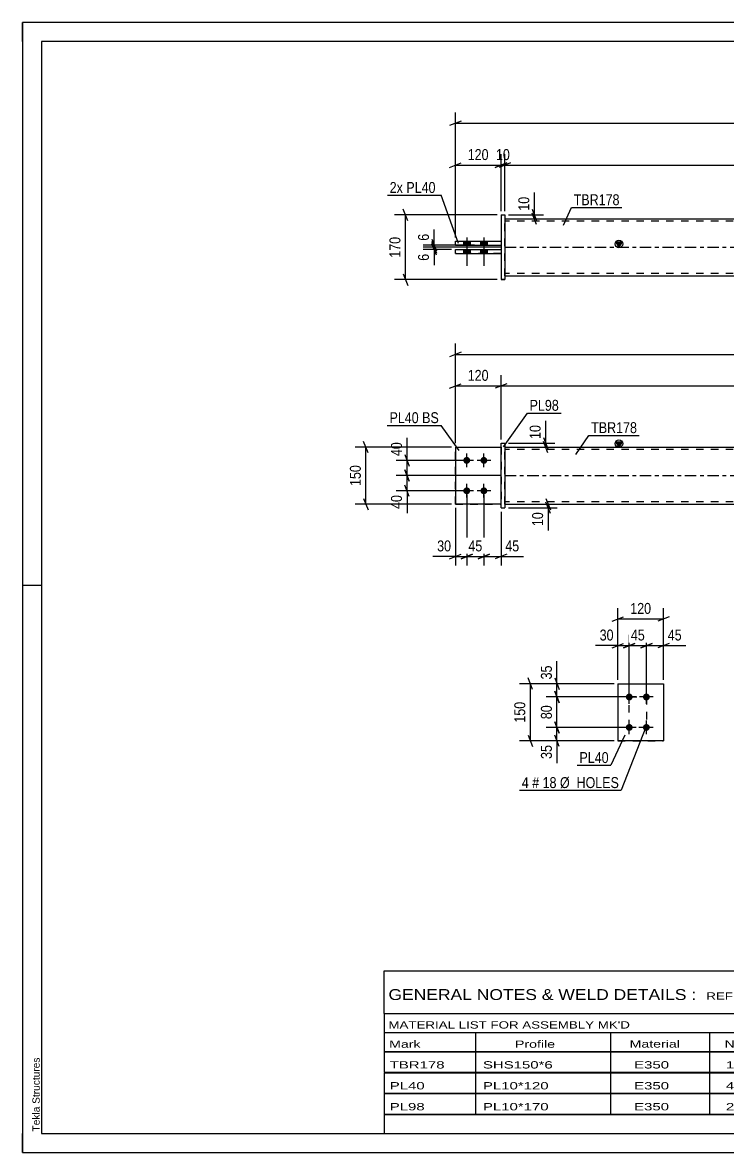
# Model space of a CAD drawing. Header units: millimetres. Extents: x 0 to 420, y 0 to 297.
# Drawn here: x 0 to 185.2, y 0 to 297 of the extents above; entities that cross this region are included whole.
import ezdxf

# ---------------------------------------------------------------- set-up
doc = ezdxf.new("R2010")
doc.units = ezdxf.units.MM
doc.linetypes.add('DXK_LINE_DOT2', pattern=[3.9198, 1.9599, -1.9599])
doc.linetypes.add('DXK_LINE_DOT3', pattern=[5.9187, 2.979, -0.9799, 0.9799, -0.9799])
doc.styles.add('Arial', font='ARIAL.TTF', dxfattribs={"height": 0.2})
doc.styles.add('Arial Narrow', font='ARIALN.TTF', dxfattribs={"height": 0.2})

# ---------------------------------------------------------------- blocks, each defined once
blk = doc.blocks.new('Unknown-580873624-1132')
at = {"color": 5, "linetype": 'Continuous'}
for p, q in [((420, 297), (0, 297)), ((0, 297), (0, 0)), ((0, 292), (0, 297)), ((415, 292), (5, 292)), ((5, 292), (5, 5)), ((5, 149), (0, 149)), ((0, 0), (0, 5)), ((5, 5), (415, 5)), ((0, 0), (420, 0))]:
    blk.add_line(p, q, dxfattribs=at)
at = {"color": 174, "linetype": 'Continuous', "style": 'Arial'}
blk.add_text('Tekla Structures', height=1.9102, rotation=90, dxfattribs=at).set_placement((4.5, 5.5))
blk = doc.blocks.new('Bolt-580873624-1419 - 1385')
at = {"linetype": 'Continuous'}
for points in [[(159.45, 120.62), (159.64, 120.6), (159.81, 120.54), (159.98, 120.44), (160.12, 120.32), (160.23, 120.17), (160.3, 119.99), (160.34, 119.81), (160.34, 119.62), (160.3, 119.44), (160.23, 119.27), (160.12, 119.11), (159.98, 118.99), (159.81, 118.89), (159.64, 118.84), (159.45, 118.82), (159.26, 118.84), (159.08, 118.89), (158.92, 118.99), (158.78, 119.11), (158.67, 119.27), (158.59, 119.44), (158.55, 119.62), (158.55, 119.81), (158.59, 119.99), (158.67, 120.17), (158.78, 120.32), (158.92, 120.44), (159.08, 120.54), (159.26, 120.6)], [(163.95, 120.62), (164.14, 120.6), (164.31, 120.54), (164.48, 120.44), (164.62, 120.32), (164.73, 120.17), (164.8, 119.99), (164.84, 119.81), (164.84, 119.62), (164.8, 119.44), (164.73, 119.27), (164.62, 119.11), (164.48, 118.99), (164.31, 118.89), (164.14, 118.84), (163.95, 118.82), (163.76, 118.84), (163.58, 118.89), (163.42, 118.99), (163.28, 119.11), (163.17, 119.27), (163.09, 119.44), (163.05, 119.62), (163.05, 119.81), (163.09, 119.99), (163.17, 120.17), (163.28, 120.32), (163.42, 120.44), (163.58, 120.54), (163.76, 120.6)], [(159.45, 112.62), (159.64, 112.6), (159.81, 112.54), (159.98, 112.44), (160.12, 112.32), (160.23, 112.17), (160.3, 111.99), (160.34, 111.81), (160.34, 111.62), (160.3, 111.44), (160.23, 111.27), (160.12, 111.11), (159.98, 110.99), (159.81, 110.89), (159.64, 110.84), (159.45, 110.82), (159.26, 110.84), (159.08, 110.89), (158.92, 110.99), (158.78, 111.11), (158.67, 111.27), (158.59, 111.44), (158.55, 111.62), (158.55, 111.81), (158.59, 111.99), (158.67, 112.17), (158.78, 112.32), (158.92, 112.44), (159.08, 112.54), (159.26, 112.6)], [(163.95, 112.62), (164.14, 112.6), (164.31, 112.54), (164.48, 112.44), (164.62, 112.32), (164.73, 112.17), (164.8, 111.99), (164.84, 111.81), (164.84, 111.62), (164.8, 111.44), (164.73, 111.27), (164.62, 111.11), (164.48, 110.99), (164.31, 110.89), (164.14, 110.84), (163.95, 110.82), (163.76, 110.84), (163.58, 110.89), (163.42, 110.99), (163.28, 111.11), (163.17, 111.27), (163.09, 111.44), (163.05, 111.62), (163.05, 111.81), (163.09, 111.99), (163.17, 112.17), (163.28, 112.32), (163.42, 112.44), (163.58, 112.54), (163.76, 112.6)]]:
    blk.add_hatch(color=1, dxfattribs=at).paths.add_polyline_path(points)
at = {"color": 1, "linetype": 'Continuous'}
for p, q in [((161.25, 119.72), (157.65, 119.72)), ((159.45, 117.92), (159.45, 121.52)), ((165.75, 119.72), (162.15, 119.72)), ((163.95, 117.92), (163.95, 121.52)), ((159.45, 109.92), (159.45, 113.52)), ((163.95, 109.92), (163.95, 113.52)), ((161.25, 111.72), (157.65, 111.72)), ((165.75, 111.72), (162.15, 111.72))]:
    blk.add_line(p, q, dxfattribs=at)
blk = doc.blocks.new('Part-580873624-1434 - 1385')
at = {"color": 2, "linetype": 'Continuous'}
for p, q in [((156.45, 123.22), (168.45, 123.22)), ((156.45, 123.22), (156.45, 108.22)), ((168.45, 123.22), (168.45, 123.22)), ((168.45, 123.22), (168.45, 108.22)), ((168.45, 108.22), (156.45, 108.22)), ((156.45, 108.22), (156.45, 108.22))]:
    blk.add_line(p, q, dxfattribs=at)
at = {"color": 7, "linetype": 'DXK_LINE_DOT2'}
for p, q in [((156.45, 123.22), (168.45, 123.22)), ((168.45, 123.22), (168.45, 123.22)), ((156.45, 108.22), (168.45, 108.22))]:
    blk.add_line(p, q, dxfattribs=at)
blk = doc.blocks.new('Part-580873624-1787 - 1776')
at = {"color": 2, "linetype": 'Continuous'}
for p, q in [((125.74, 186.42), (126.74, 186.42)), ((125.74, 169.42), (125.74, 186.42)), ((126.74, 186.42), (126.74, 186.42)), ((126.74, 186.42), (126.74, 169.42)), ((125.74, 169.42), (126.74, 169.42))]:
    blk.add_line(p, q, dxfattribs=at)
at = {"color": 7, "linetype": 'DXK_LINE_DOT2'}
for p, q in [((125.74, 186.42), (126.74, 186.42)), ((125.74, 169.42), (126.74, 169.42))]:
    blk.add_line(p, q, dxfattribs=at)
blk = doc.blocks.new('Part-580873624-1795 - 1776')
at = {"linetype": 'Continuous'}
blk.add_hatch(color=2, dxfattribs=at).paths.add_polyline_path([(156.74, 185.42), (155.94, 186.82), (157.54, 186.82)])
at = {"color": 2, "linetype": 'Continuous'}
for p, q in [((126.74, 185.42), (296.55, 185.42)), ((156.74, 185.42), (155.94, 186.82)), ((155.94, 186.82), (157.54, 186.82)), ((157.54, 186.82), (156.74, 185.42)), ((126.74, 170.42), (296.55, 170.42))]:
    blk.add_line(p, q, dxfattribs=at)
at = {"color": 7, "linetype": 'DXK_LINE_DOT2'}
for p, q in [((126.74, 170.42), (126.74, 185.42)), ((296.55, 184.82), (126.74, 184.82)), ((296.55, 170.42), (296.55, 185.42)), ((296.55, 171.02), (126.74, 171.02))]:
    blk.add_line(p, q, dxfattribs=at)
at = {"color": 7, "linetype": 'DXK_LINE_DOT3'}
blk.add_line((126.74, 177.92), (296.55, 177.92), dxfattribs=at)
at = {"color": 2, "linetype": 'Continuous'}
blk.add_circle((156.74, 186.32), 1, dxfattribs=at)
blk = doc.blocks.new('Bolt-580873624-1789 - 1776')
at = {"linetype": 'Continuous'}
for points in [[(116.74, 182.82), (116.92, 182.8), (117.1, 182.74), (117.27, 182.65), (117.41, 182.52), (117.52, 182.37), (117.59, 182.2), (117.63, 182.01), (117.63, 181.82), (117.59, 181.64), (117.52, 181.47), (117.41, 181.32), (117.27, 181.19), (117.1, 181.1), (116.92, 181.04), (116.74, 181.02), (116.55, 181.04), (116.37, 181.1), (116.21, 181.19), (116.07, 181.32), (115.96, 181.47), (115.88, 181.64), (115.84, 181.82), (115.84, 182.01), (115.88, 182.2), (115.96, 182.37), (116.07, 182.52), (116.21, 182.65), (116.37, 182.74), (116.55, 182.8)], [(121.24, 182.82), (121.42, 182.8), (121.6, 182.74), (121.77, 182.65), (121.91, 182.52), (122.02, 182.37), (122.09, 182.2), (122.13, 182.01), (122.13, 181.82), (122.09, 181.64), (122.02, 181.47), (121.91, 181.32), (121.77, 181.19), (121.6, 181.1), (121.42, 181.04), (121.24, 181.02), (121.05, 181.04), (120.87, 181.1), (120.71, 181.19), (120.57, 181.32), (120.46, 181.47), (120.38, 181.64), (120.34, 181.82), (120.34, 182.01), (120.38, 182.2), (120.46, 182.37), (120.57, 182.52), (120.71, 182.65), (120.87, 182.74), (121.05, 182.8)], [(116.74, 174.82), (116.92, 174.8), (117.1, 174.74), (117.27, 174.65), (117.41, 174.52), (117.52, 174.37), (117.59, 174.2), (117.63, 174.01), (117.63, 173.82), (117.59, 173.64), (117.52, 173.47), (117.41, 173.32), (117.27, 173.19), (117.1, 173.1), (116.92, 173.04), (116.74, 173.02), (116.55, 173.04), (116.37, 173.1), (116.21, 173.19), (116.07, 173.32), (115.96, 173.47), (115.88, 173.64), (115.84, 173.82), (115.84, 174.01), (115.88, 174.2), (115.96, 174.37), (116.07, 174.52), (116.21, 174.65), (116.37, 174.74), (116.55, 174.8)], [(121.24, 174.82), (121.42, 174.8), (121.6, 174.74), (121.77, 174.65), (121.91, 174.52), (122.02, 174.37), (122.09, 174.2), (122.13, 174.01), (122.13, 173.82), (122.09, 173.64), (122.02, 173.47), (121.91, 173.32), (121.77, 173.19), (121.6, 173.1), (121.42, 173.04), (121.24, 173.02), (121.05, 173.04), (120.87, 173.1), (120.71, 173.19), (120.57, 173.32), (120.46, 173.47), (120.38, 173.64), (120.34, 173.82), (120.34, 174.01), (120.38, 174.2), (120.46, 174.37), (120.57, 174.52), (120.71, 174.65), (120.87, 174.74), (121.05, 174.8)]]:
    blk.add_hatch(color=1, dxfattribs=at).paths.add_polyline_path(points)
at = {"color": 1, "linetype": 'Continuous'}
for p, q in [((118.54, 181.92), (114.94, 181.92)), ((116.74, 180.12), (116.74, 183.72)), ((123.04, 181.92), (119.44, 181.92)), ((121.24, 180.12), (121.24, 183.72)), ((116.74, 172.12), (116.74, 175.72)), ((121.24, 172.12), (121.24, 175.72)), ((118.54, 173.92), (114.94, 173.92)), ((123.04, 173.92), (119.44, 173.92))]:
    blk.add_line(p, q, dxfattribs=at)
blk = doc.blocks.new('Part-580873624-1811 - 1776')
at = {"color": 2, "linetype": 'Continuous'}
for p, q in [((113.74, 185.42), (125.74, 185.42)), ((113.74, 185.42), (113.74, 170.42)), ((125.74, 170.42), (113.74, 170.42)), ((113.74, 170.42), (113.74, 170.42))]:
    blk.add_line(p, q, dxfattribs=at)
at = {"color": 7, "linetype": 'DXK_LINE_DOT2'}
for p, q in [((113.74, 185.42), (125.74, 185.42)), ((125.74, 185.42), (125.74, 185.42)), ((125.74, 185.42), (125.74, 170.42)), ((113.74, 170.42), (125.74, 170.42))]:
    blk.add_line(p, q, dxfattribs=at)
blk = doc.blocks.new('Part-580873624-1816 - 1776')
at = {"color": 7, "linetype": 'DXK_LINE_DOT2'}
for p, q in [((113.74, 185.42), (125.74, 185.42)), ((113.74, 185.42), (125.74, 185.42)), ((113.74, 170.42), (113.74, 185.42)), ((125.74, 185.42), (125.74, 185.42)), ((125.74, 185.42), (125.74, 170.42)), ((113.74, 170.42), (125.74, 170.42)), ((125.74, 170.42), (113.74, 170.42)), ((113.74, 170.42), (113.74, 170.42))]:
    blk.add_line(p, q, dxfattribs=at)
blk = doc.blocks.new('Part-580873624-2073 - 2055')
at = {"linetype": 'Continuous'}
blk.add_hatch(color=2, dxfattribs=at).paths.add_polyline_path([(156.74, 237.93), (155.94, 239.33), (157.54, 239.33)])
at = {"color": 2, "linetype": 'Continuous'}
for p, q in [((126.74, 245.43), (296.55, 245.43)), ((156.74, 237.93), (155.94, 239.33)), ((155.94, 239.33), (157.54, 239.33)), ((157.54, 239.33), (156.74, 237.93)), ((126.74, 230.43), (296.55, 230.43))]:
    blk.add_line(p, q, dxfattribs=at)
at = {"color": 7, "linetype": 'DXK_LINE_DOT2'}
for p, q in [((126.74, 230.43), (126.74, 245.43)), ((296.55, 244.83), (126.74, 244.83)), ((296.55, 245.43), (296.55, 230.43)), ((296.55, 231.03), (126.74, 231.03))]:
    blk.add_line(p, q, dxfattribs=at)
at = {"color": 7, "linetype": 'DXK_LINE_DOT3'}
blk.add_line((126.74, 237.93), (296.55, 237.93), dxfattribs=at)
at = {"color": 2, "linetype": 'Continuous'}
blk.add_circle((156.74, 238.83), 1, dxfattribs=at)
blk = doc.blocks.new('Bolt-580873624-2057 - 2055')
at = {"linetype": 'Continuous'}
for points in [[(115.84, 238.53), (117.64, 238.53), (117.64, 239.53), (115.84, 239.53)], [(115.84, 238.53), (117.64, 238.53), (117.64, 239.53), (115.84, 239.53)], [(120.34, 238.53), (122.14, 238.53), (122.14, 239.53), (120.34, 239.53)], [(120.34, 238.53), (122.14, 238.53), (122.14, 239.53), (120.34, 239.53)], [(115.84, 236.33), (117.64, 236.33), (117.64, 237.33), (115.84, 237.33)], [(115.84, 236.33), (117.64, 236.33), (117.64, 237.33), (115.84, 237.33)], [(120.34, 236.33), (122.14, 236.33), (122.14, 237.33), (120.34, 237.33)], [(120.34, 236.33), (122.14, 236.33), (122.14, 237.33), (120.34, 237.33)]]:
    blk.add_hatch(color=1, dxfattribs=at).paths.add_polyline_path(points)
at = {"color": 1, "linetype": 'Continuous'}
for p, q in [((115.84, 239.53), (115.84, 238.53)), ((115.84, 239.53), (115.84, 238.53)), ((116.74, 240.53), (116.74, 233.03)), ((116.74, 240.53), (116.74, 233.03)), ((117.64, 239.53), (117.64, 238.53)), ((117.64, 239.53), (117.64, 238.53)), ((120.34, 239.53), (120.34, 238.53)), ((120.34, 239.53), (120.34, 238.53)), ((121.24, 240.53), (121.24, 233.03)), ((121.24, 240.53), (121.24, 233.03)), ((122.14, 239.53), (122.14, 238.53)), ((122.14, 239.53), (122.14, 238.53)), ((115.84, 237.33), (115.84, 236.33)), ((115.84, 237.33), (115.84, 236.33)), ((117.64, 237.33), (117.64, 236.33)), ((117.64, 237.33), (117.64, 236.33)), ((120.34, 237.33), (120.34, 236.33)), ((120.34, 237.33), (120.34, 236.33)), ((122.14, 237.33), (122.14, 236.33)), ((122.14, 237.33), (122.14, 236.33))]:
    blk.add_line(p, q, dxfattribs=at)
blk = doc.blocks.new('Part-580873624-2089 - 2055')
at = {"color": 2, "linetype": 'Continuous'}
for p, q in [((113.74, 237.33), (125.74, 237.33)), ((113.74, 236.33), (113.74, 237.33)), ((113.74, 236.33), (125.74, 236.33)), ((113.74, 236.33), (113.74, 236.33))]:
    blk.add_line(p, q, dxfattribs=at)
at = {"color": 7, "linetype": 'DXK_LINE_DOT2'}
for p, q in [((113.74, 237.33), (125.74, 237.33)), ((125.74, 236.33), (113.74, 236.33)), ((125.74, 237.33), (125.74, 236.33))]:
    blk.add_line(p, q, dxfattribs=at)
blk = doc.blocks.new('Part-580873624-2094 - 2055')
at = {"color": 2, "linetype": 'Continuous'}
for p, q in [((113.74, 239.53), (125.74, 239.53)), ((113.74, 238.53), (113.74, 239.53)), ((113.74, 238.53), (125.74, 238.53)), ((113.74, 238.53), (113.74, 238.53))]:
    blk.add_line(p, q, dxfattribs=at)
at = {"color": 7, "linetype": 'DXK_LINE_DOT2'}
for p, q in [((113.74, 239.53), (125.74, 239.53)), ((113.74, 239.53), (113.74, 239.53)), ((113.74, 238.53), (125.74, 238.53)), ((125.74, 239.53), (125.74, 238.53))]:
    blk.add_line(p, q, dxfattribs=at)
blk = doc.blocks.new('Part-580873624-2095 - 2055')
at = {"color": 2, "linetype": 'Continuous'}
for p, q in [((125.74, 246.43), (126.74, 246.43)), ((125.74, 246.43), (125.74, 229.43)), ((126.74, 246.43), (126.74, 246.43)), ((126.74, 246.43), (126.74, 229.43)), ((126.74, 229.43), (125.74, 229.43)), ((125.74, 229.43), (125.74, 229.43))]:
    blk.add_line(p, q, dxfattribs=at)
at = {"color": 7, "linetype": 'DXK_LINE_DOT2'}
for p, q in [((125.74, 246.43), (126.74, 246.43)), ((126.74, 246.43), (126.74, 246.43)), ((125.74, 229.43), (126.74, 229.43))]:
    blk.add_line(p, q, dxfattribs=at)
blk = doc.blocks.new('Rectangle-580873624-1543 - 1385')
at = {"color": 1, "linetype": 'DXK_LINE_DOT2'}
blk.add_lwpolyline([(159.45, 119.72), (163.95, 119.72), (163.95, 111.72), (159.45, 111.72), (159.45, 119.72)], close=True, dxfattribs=at)
blk = doc.blocks.new('StraightDimension-580873624-1459 - 1385')
at = {"color": 7, "linetype": 'Continuous'}
for p, q in [((155.45, 123.22), (137.6, 123.22)), ((139.85, 124.72), (141.05, 121.72)), ((140.45, 119.72), (140.45, 123.22)), ((158.45, 119.72), (137.6, 119.72)), ((141.05, 118.22), (139.85, 121.22))]:
    blk.add_line(p, q, dxfattribs=at)
at = {"color": 0}
blk.add_wipeout([(139.7, 128.6), (135.5, 128.6), (135.5, 123.74), (139.7, 123.74)], dxfattribs=at)
at = {"color": 7, "linetype": 'Continuous'}
blk.add_line((140.45, 123.22), (140.45, 129.12), dxfattribs=at)
blk.add_line((140.45, 123.22), (140.45, 129.12), dxfattribs=at)
at = {"color": 3, "style": 'Arial Narrow'}
blk.add_text('35', height=2.863, rotation=90.0002, dxfattribs=at).set_placement((139.1, 124.34))
blk = doc.blocks.new('StraightDimension-580873624-1436 - 1385')
at = {"color": 7, "linetype": 'Continuous'}
for p, q in [((139.85, 113.22), (141.05, 110.22)), ((158.45, 111.72), (137.6, 111.72)), ((140.45, 108.22), (140.45, 111.72)), ((155.45, 108.22), (137.6, 108.22)), ((141.05, 106.72), (139.85, 109.72))]:
    blk.add_line(p, q, dxfattribs=at)
at = {"color": 0}
blk.add_wipeout([(139.7, 107.69), (135.5, 107.69), (135.5, 102.83), (139.7, 102.83)], dxfattribs=at)
at = {"color": 7, "linetype": 'Continuous'}
blk.add_line((140.45, 108.22), (140.45, 102.31), dxfattribs=at)
blk.add_line((140.45, 108.22), (140.45, 102.31), dxfattribs=at)
at = {"color": 3, "style": 'Arial Narrow'}
blk.add_text('35', height=2.863, rotation=90.0002, dxfattribs=at).set_placement((139.1, 103.43))
blk = doc.blocks.new('StraightDimension-580873624-1513 - 1385')
at = {"color": 7, "linetype": 'Continuous'}
for p, q in [((162.45, 132.62), (165.45, 133.82)), ((163.95, 120.72), (163.95, 136.07)), ((169.95, 133.82), (166.95, 132.62)), ((168.45, 124.22), (168.45, 136.07)), ((163.95, 133.22), (168.45, 133.22))]:
    blk.add_line(p, q, dxfattribs=at)
at = {"color": 0}
blk.add_wipeout([(173.83, 133.97), (173.83, 138.17), (168.97, 138.17), (168.97, 133.97)], dxfattribs=at)
at = {"color": 7, "linetype": 'Continuous'}
blk.add_line((168.45, 133.22), (174.35, 133.22), dxfattribs=at)
blk.add_line((168.45, 133.22), (174.35, 133.22), dxfattribs=at)
at = {"color": 3, "style": 'Arial Narrow'}
blk.add_text('45', height=2.863, dxfattribs=at).set_placement((169.57, 134.57))
blk = doc.blocks.new('StraightDimension-580873624-1449 - 1385')
at = {"color": 7, "linetype": 'Continuous'}
for p, q in [((158.45, 119.72), (137.6, 119.72)), ((139.85, 121.22), (141.05, 118.22)), ((140.45, 111.72), (140.45, 119.72)), ((141.05, 110.22), (139.85, 113.22)), ((158.45, 111.72), (137.6, 111.72))]:
    blk.add_line(p, q, dxfattribs=at)
at = {"color": 0}
blk.add_wipeout([(139.7, 118.14), (135.5, 118.14), (135.5, 113.29), (139.7, 113.29)], dxfattribs=at)
at = {"color": 3, "style": 'Arial Narrow'}
blk.add_text('80', height=2.863, rotation=90.0002, dxfattribs=at).set_placement((139.1, 113.89))
blk = doc.blocks.new('StraightDimension-580873624-1473 - 1385')
at = {"color": 7, "linetype": 'Continuous'}
for p, q in [((155.45, 123.22), (130.6, 123.22)), ((134.05, 121.72), (132.85, 124.72)), ((133.45, 108.22), (133.45, 123.22)), ((155.45, 108.22), (130.6, 108.22)), ((132.85, 109.72), (134.05, 106.72))]:
    blk.add_line(p, q, dxfattribs=at)
at = {"color": 0}
blk.add_wipeout([(132.7, 119.06), (128.5, 119.06), (128.5, 112.37), (132.7, 112.37)], dxfattribs=at)
at = {"color": 3, "style": 'Arial Narrow'}
blk.add_text('150', height=2.863, rotation=90.0002, dxfattribs=at).set_placement((132.1, 112.97))
blk = doc.blocks.new('StraightDimension-580873624-1490 - 1385')
at = {"color": 7, "linetype": 'Continuous'}
for p, q in [((154.95, 132.62), (157.95, 133.82)), ((156.45, 124.22), (156.45, 136.07)), ((160.95, 133.82), (157.95, 132.62)), ((159.45, 120.72), (159.45, 136.07)), ((156.45, 133.22), (159.45, 133.22))]:
    blk.add_line(p, q, dxfattribs=at)
at = {"color": 0}
blk.add_wipeout([(155.92, 133.97), (155.92, 138.17), (151.07, 138.17), (151.07, 133.97)], dxfattribs=at)
at = {"color": 7, "linetype": 'Continuous'}
blk.add_line((156.45, 133.22), (150.54, 133.22), dxfattribs=at)
blk.add_line((156.45, 133.22), (150.54, 133.22), dxfattribs=at)
at = {"color": 3, "style": 'Arial Narrow'}
blk.add_text('30', height=2.863, dxfattribs=at).set_placement((151.67, 134.57))
blk = doc.blocks.new('StraightDimension-580873624-1503 - 1385')
at = {"color": 7, "linetype": 'Continuous'}
for p, q in [((157.95, 132.62), (160.95, 133.82)), ((159.45, 120.72), (159.45, 136.07)), ((165.45, 133.82), (162.45, 132.62)), ((163.95, 120.72), (163.95, 136.07)), ((159.45, 133.22), (163.95, 133.22))]:
    blk.add_line(p, q, dxfattribs=at)
at = {"color": 0}
blk.add_wipeout([(164.13, 133.97), (164.13, 138.17), (159.27, 138.17), (159.27, 133.97)], dxfattribs=at)
at = {"color": 3, "style": 'Arial Narrow'}
blk.add_text('45', height=2.863, dxfattribs=at).set_placement((159.87, 134.57))
blk = doc.blocks.new('StraightDimension-580873624-1527 - 1385')
at = {"color": 7, "linetype": 'Continuous'}
for p, q in [((156.45, 124.22), (156.45, 143.07)), ((168.45, 124.22), (168.45, 143.07)), ((154.95, 139.62), (157.95, 140.82)), ((156.45, 140.22), (168.45, 140.22)), ((169.95, 140.82), (166.95, 139.62))]:
    blk.add_line(p, q, dxfattribs=at)
at = {"color": 0}
blk.add_wipeout([(165.79, 140.97), (165.79, 145.17), (159.11, 145.17), (159.11, 140.97)], dxfattribs=at)
at = {"color": 3, "style": 'Arial Narrow'}
blk.add_text('120', height=2.863, dxfattribs=at).set_placement((159.71, 141.57))
blk = doc.blocks.new('StraightDimension-580873624-1832 - 1776')
at = {"color": 7, "linetype": 'Continuous'}
for p, q in [((121.24, 172.92), (121.24, 154.25)), ((125.74, 168.42), (125.74, 154.25)), ((119.74, 156.05), (122.74, 157.25)), ((121.24, 156.65), (125.74, 156.65)), ((127.24, 157.25), (124.24, 156.05))]:
    blk.add_line(p, q, dxfattribs=at)
at = {"color": 0}
blk.add_wipeout([(131.12, 157.4), (131.12, 161.6), (126.26, 161.6), (126.26, 157.4)], dxfattribs=at)
at = {"color": 7, "linetype": 'Continuous'}
blk.add_line((125.74, 156.65), (131.64, 156.65), dxfattribs=at)
blk.add_line((125.74, 156.65), (131.64, 156.65), dxfattribs=at)
at = {"color": 3, "style": 'Arial Narrow'}
blk.add_text('45', height=2.863, dxfattribs=at).set_placement((126.86, 158))
blk = doc.blocks.new('StraightDimension-580873624-1846 - 1776')
at = {"color": 7, "linetype": 'Continuous'}
for p, q in [((116.74, 172.92), (116.74, 154.25)), ((113.74, 169.42), (113.74, 154.25)), ((112.24, 156.05), (115.24, 157.25)), ((113.74, 156.65), (116.74, 156.65)), ((118.24, 157.25), (115.24, 156.05))]:
    blk.add_line(p, q, dxfattribs=at)
at = {"color": 0}
blk.add_wipeout([(113.21, 157.4), (113.21, 161.6), (108.36, 161.6), (108.36, 157.4)], dxfattribs=at)
at = {"color": 7, "linetype": 'Continuous'}
blk.add_line((113.74, 156.65), (107.83, 156.65), dxfattribs=at)
blk.add_line((113.74, 156.65), (107.83, 156.65), dxfattribs=at)
at = {"color": 3, "style": 'Arial Narrow'}
blk.add_text('30', height=2.863, dxfattribs=at).set_placement((108.96, 158))
blk = doc.blocks.new('StraightDimension-580873624-1875 - 1776')
at = {"color": 7, "linetype": 'Continuous'}
for p, q in [((115.74, 181.92), (98.19, 181.92)), ((100.44, 183.42), (101.64, 180.42)), ((101.04, 177.92), (101.04, 181.92)), ((101.64, 176.42), (100.44, 179.42)), ((125.74, 177.92), (98.19, 177.92))]:
    blk.add_line(p, q, dxfattribs=at)
at = {"color": 0}
blk.add_wipeout([(100.29, 187.3), (96.09, 187.3), (96.09, 182.44), (100.29, 182.44)], dxfattribs=at)
at = {"color": 7, "linetype": 'Continuous'}
blk.add_line((101.04, 181.92), (101.04, 187.82), dxfattribs=at)
blk.add_line((101.04, 181.92), (101.04, 187.82), dxfattribs=at)
at = {"color": 3, "style": 'Arial Narrow'}
blk.add_text('40', height=2.863, rotation=90.0002, dxfattribs=at).set_placement((99.69, 183.04))
blk = doc.blocks.new('StraightDimension-580873624-1818 - 1776')
at = {"color": 7, "linetype": 'Continuous'}
for p, q in [((113.74, 186.42), (113.74, 212.63)), ((309.55, 186.42), (309.55, 212.63)), ((115.24, 210.38), (112.24, 209.18)), ((113.74, 209.78), (309.55, 209.78)), ((308.05, 209.18), (311.05, 210.38))]:
    blk.add_line(p, q, dxfattribs=at)
at = {"color": 0}
blk.add_wipeout([(215.9, 210.53), (215.9, 214.73), (207.39, 214.73), (207.39, 210.53)], dxfattribs=at)
at = {"color": 3, "style": 'Arial Narrow'}
blk.add_text('1958', height=2.863, dxfattribs=at).set_placement((207.99, 211.13))
blk = doc.blocks.new('StraightDimension-580873624-1839 - 1776')
at = {"color": 7, "linetype": 'Continuous'}
for p, q in [((116.74, 172.92), (116.74, 154.25)), ((121.24, 172.92), (121.24, 154.25)), ((115.24, 156.05), (118.24, 157.25)), ((116.74, 156.65), (121.24, 156.65)), ((122.74, 157.25), (119.74, 156.05))]:
    blk.add_line(p, q, dxfattribs=at)
at = {"color": 0}
blk.add_wipeout([(121.41, 157.4), (121.41, 161.6), (116.56, 161.6), (116.56, 157.4)], dxfattribs=at)
at = {"color": 3, "style": 'Arial Narrow'}
blk.add_text('45', height=2.863, dxfattribs=at).set_placement((117.16, 158))
blk = doc.blocks.new('StraightDimension-580873624-1857 - 1776')
at = {"color": 7, "linetype": 'Continuous'}
for p, q in [((127.74, 170.42), (140.54, 170.42)), ((127.74, 169.42), (140.54, 169.42)), ((137.54, 171.92), (138.74, 168.92)), ((138.74, 167.92), (137.54, 170.92)), ((138.14, 169.42), (138.14, 170.42))]:
    blk.add_line(p, q, dxfattribs=at)
at = {"color": 0}
blk.add_wipeout([(137.39, 168.89), (133.19, 168.89), (133.19, 164.04), (137.39, 164.04)], dxfattribs=at)
at = {"color": 7, "linetype": 'Continuous'}
blk.add_line((138.14, 169.42), (138.14, 163.51), dxfattribs=at)
blk.add_line((138.14, 169.42), (138.14, 163.51), dxfattribs=at)
at = {"color": 3, "style": 'Arial Narrow'}
blk.add_text('10', height=2.863, rotation=90.0002, dxfattribs=at).set_placement((136.79, 164.64))
blk = doc.blocks.new('StraightDimension-580873624-1866 - 1776')
at = {"color": 7, "linetype": 'Continuous'}
for p, q in [((136.89, 187.92), (138.09, 184.92)), ((127.74, 186.42), (139.89, 186.42)), ((127.74, 185.42), (139.89, 185.42)), ((138.09, 183.92), (136.89, 186.92)), ((137.49, 185.42), (137.49, 186.42))]:
    blk.add_line(p, q, dxfattribs=at)
at = {"color": 0}
blk.add_wipeout([(136.74, 191.8), (132.54, 191.8), (132.54, 186.94), (136.74, 186.94)], dxfattribs=at)
at = {"color": 7, "linetype": 'Continuous'}
blk.add_line((137.49, 186.42), (137.49, 192.32), dxfattribs=at)
blk.add_line((137.49, 186.42), (137.49, 192.32), dxfattribs=at)
at = {"color": 3, "style": 'Arial Narrow'}
blk.add_text('10', height=2.863, rotation=90.0002, dxfattribs=at).set_placement((136.14, 187.54))
blk = doc.blocks.new('StraightDimension-580873624-1890 - 1776')
at = {"color": 7, "linetype": 'Continuous'}
for p, q in [((100.44, 179.42), (101.64, 176.42)), ((125.74, 177.92), (98.19, 177.92)), ((101.64, 172.42), (100.44, 175.42)), ((101.04, 173.92), (101.04, 177.92)), ((115.74, 173.92), (98.19, 173.92))]:
    blk.add_line(p, q, dxfattribs=at)
at = {"color": 0}
blk.add_wipeout([(100.29, 173.39), (96.09, 173.39), (96.09, 168.54), (100.29, 168.54)], dxfattribs=at)
at = {"color": 7, "linetype": 'Continuous'}
blk.add_line((101.04, 173.92), (101.04, 168.01), dxfattribs=at)
blk.add_line((101.04, 173.92), (101.04, 168.01), dxfattribs=at)
at = {"color": 3, "style": 'Arial Narrow'}
blk.add_text('40', height=2.863, rotation=90.0002, dxfattribs=at).set_placement((99.69, 169.14))
blk = doc.blocks.new('StraightDimension-580873624-1947 - 1776')
at = {"color": 7, "linetype": 'Continuous'}
for p, q in [((112.74, 185.42), (87.39, 185.42)), ((90.84, 183.92), (89.64, 186.92)), ((90.24, 170.42), (90.24, 185.42)), ((112.74, 170.42), (87.39, 170.42)), ((89.64, 171.92), (90.84, 168.92))]:
    blk.add_line(p, q, dxfattribs=at)
at = {"color": 0}
blk.add_wipeout([(89.48, 181.26), (85.28, 181.26), (85.28, 174.58), (89.48, 174.58)], dxfattribs=at)
at = {"color": 3, "style": 'Arial Narrow'}
blk.add_text('150', height=2.863, rotation=90.0002, dxfattribs=at).set_placement((88.89, 175.18))
blk = doc.blocks.new('StraightDimension-580873624-2007 - 1776')
at = {"color": 7, "linetype": 'Continuous'}
for p, q in [((127.24, 202.08), (124.24, 200.88)), ((125.74, 187.42), (125.74, 204.33)), ((296.05, 200.88), (299.05, 202.08)), ((297.55, 187.42), (297.55, 204.33)), ((125.74, 201.48), (297.55, 201.48))]:
    blk.add_line(p, q, dxfattribs=at)
at = {"color": 0}
blk.add_wipeout([(215.9, 202.23), (215.9, 206.43), (207.39, 206.43), (207.39, 202.23)], dxfattribs=at)
at = {"color": 3, "style": 'Arial Narrow'}
blk.add_text('1718', height=2.863, dxfattribs=at).set_placement((207.99, 202.83))
blk = doc.blocks.new('StraightDimension-580873624-2014 - 1776')
at = {"color": 7, "linetype": 'Continuous'}
for p, q in [((112.24, 200.88), (115.24, 202.08)), ((113.74, 186.42), (113.74, 204.33)), ((127.24, 202.08), (124.24, 200.88)), ((125.74, 187.42), (125.74, 204.33)), ((113.74, 201.48), (125.74, 201.48))]:
    blk.add_line(p, q, dxfattribs=at)
at = {"color": 0}
blk.add_wipeout([(123.08, 202.23), (123.08, 206.43), (116.39, 206.43), (116.39, 202.23)], dxfattribs=at)
at = {"color": 3, "style": 'Arial Narrow'}
blk.add_text('120', height=2.863, dxfattribs=at).set_placement((116.99, 202.83))
blk = doc.blocks.new('StraightDimension-580873624-2097 - 2055')
at = {"color": 7, "linetype": 'Continuous'}
for p, q in [((133.91, 247.93), (135.11, 244.93)), ((135.11, 243.93), (133.91, 246.93)), ((127.74, 246.43), (136.91, 246.43)), ((127.74, 245.43), (136.91, 245.43)), ((134.51, 245.43), (134.51, 246.43))]:
    blk.add_line(p, q, dxfattribs=at)
at = {"color": 0}
blk.add_wipeout([(133.76, 251.81), (129.56, 251.81), (129.56, 246.95), (133.76, 246.95)], dxfattribs=at)
at = {"color": 7, "linetype": 'Continuous'}
blk.add_line((134.51, 246.43), (134.51, 252.33), dxfattribs=at)
blk.add_line((134.51, 246.43), (134.51, 252.33), dxfattribs=at)
at = {"color": 3, "style": 'Arial Narrow'}
blk.add_text('10', height=2.863, rotation=90.0002, dxfattribs=at).set_placement((133.16, 247.55))
blk = doc.blocks.new('StraightDimension-580873624-2108 - 2055')
at = {"color": 7, "linetype": 'Continuous'}
for p, q in [((118.74, 238.53), (105.3, 238.53)), ((125.74, 237.93), (105.3, 237.93)), ((107.55, 240.03), (108.75, 237.03)), ((108.75, 236.43), (107.55, 239.43)), ((108.15, 237.93), (108.15, 238.53))]:
    blk.add_line(p, q, dxfattribs=at)
at = {"color": 0}
blk.add_wipeout([(107.4, 242.08), (103.2, 242.08), (103.2, 239.05), (107.4, 239.05)], dxfattribs=at)
at = {"color": 7, "linetype": 'Continuous'}
blk.add_line((108.15, 238.53), (108.15, 242.61), dxfattribs=at)
blk.add_line((108.15, 238.53), (108.15, 242.61), dxfattribs=at)
at = {"color": 3, "style": 'Arial Narrow'}
blk.add_text('6', height=2.86, rotation=90.0002, dxfattribs=at).set_placement((106.8, 239.65))
blk = doc.blocks.new('StraightDimension-580873624-2124 - 2055')
at = {"color": 7, "linetype": 'Continuous'}
for p, q in [((125.74, 237.93), (105.3, 237.93)), ((107.55, 239.43), (108.75, 236.43)), ((108.75, 235.83), (107.55, 238.83)), ((108.15, 237.33), (108.15, 237.93)), ((112.74, 237.33), (105.3, 237.33))]:
    blk.add_line(p, q, dxfattribs=at)
at = {"color": 0}
blk.add_wipeout([(107.4, 236.8), (103.2, 236.8), (103.2, 233.78), (107.4, 233.78)], dxfattribs=at)
at = {"color": 7, "linetype": 'Continuous'}
blk.add_line((108.15, 237.33), (108.15, 233.25), dxfattribs=at)
blk.add_line((108.15, 237.33), (108.15, 233.25), dxfattribs=at)
at = {"color": 3, "style": 'Arial Narrow'}
blk.add_text('6', height=2.86, rotation=90.0002, dxfattribs=at).set_placement((106.8, 234.38))
blk = doc.blocks.new('StraightDimension-580873624-2141 - 2055')
at = {"color": 7, "linetype": 'Continuous'}
for p, q in [((101.24, 244.93), (100.04, 247.93)), ((124.74, 246.43), (97.79, 246.43)), ((100.64, 229.43), (100.64, 246.43)), ((124.74, 229.43), (97.79, 229.43)), ((100.04, 230.93), (101.24, 227.93))]:
    blk.add_line(p, q, dxfattribs=at)
at = {"color": 0}
blk.add_wipeout([(99.89, 241.27), (95.69, 241.27), (95.69, 234.59), (99.89, 234.59)], dxfattribs=at)
at = {"color": 3, "style": 'Arial Narrow'}
blk.add_text('170', height=2.863, rotation=90.0002, dxfattribs=at).set_placement((99.29, 235.19))
blk = doc.blocks.new('StraightDimension-580873624-2152 - 2055')
at = {"color": 7, "linetype": 'Continuous'}
for p, q in [((113.74, 240.53), (113.74, 273.38)), ((309.55, 240.53), (309.55, 273.38)), ((115.24, 271.13), (112.24, 269.93)), ((113.74, 270.53), (309.55, 270.53)), ((308.05, 269.93), (311.05, 271.13))]:
    blk.add_line(p, q, dxfattribs=at)
at = {"color": 0}
blk.add_wipeout([(215.9, 271.28), (215.9, 275.48), (207.39, 275.48), (207.39, 271.28)], dxfattribs=at)
at = {"color": 3, "style": 'Arial Narrow'}
blk.add_text('1958', height=2.863, dxfattribs=at).set_placement((207.99, 271.88))
blk = doc.blocks.new('StraightDimension-580873624-2163 - 2055')
at = {"color": 7, "linetype": 'Continuous'}
for p, q in [((125.74, 247.43), (125.74, 262.37)), ((126.74, 247.43), (126.74, 262.37)), ((124.24, 258.92), (127.24, 260.12)), ((128.24, 260.12), (125.24, 258.92)), ((125.74, 259.52), (126.74, 259.52))]:
    blk.add_line(p, q, dxfattribs=at)
at = {"color": 0}
blk.add_wipeout([(128.66, 260.27), (128.66, 264.47), (123.81, 264.47), (123.81, 260.27)], dxfattribs=at)
at = {"color": 3, "style": 'Arial Narrow'}
blk.add_text('10', height=2.863, dxfattribs=at).set_placement((124.41, 260.87))
blk = doc.blocks.new('StraightDimension-580873624-2173 - 2055')
at = {"color": 7, "linetype": 'Continuous'}
for p, q in [((113.74, 240.53), (113.74, 262.37)), ((125.74, 247.43), (125.74, 262.37)), ((112.24, 258.92), (115.24, 260.12)), ((113.74, 259.52), (125.74, 259.52)), ((127.24, 260.12), (124.24, 258.92))]:
    blk.add_line(p, q, dxfattribs=at)
at = {"color": 0}
blk.add_wipeout([(123.08, 260.27), (123.08, 264.47), (116.39, 264.47), (116.39, 260.27)], dxfattribs=at)
at = {"color": 3, "style": 'Arial Narrow'}
blk.add_text('120', height=2.863, dxfattribs=at).set_placement((116.99, 260.87))
blk = doc.blocks.new('StraightDimension-580873624-2183 - 2055')
at = {"color": 7, "linetype": 'Continuous'}
for p, q in [((126.74, 247.43), (126.74, 262.37)), ((296.55, 247.43), (296.55, 262.37)), ((128.24, 260.12), (125.24, 258.92)), ((126.74, 259.52), (296.55, 259.52)), ((295.05, 258.92), (298.05, 260.12))]:
    blk.add_line(p, q, dxfattribs=at)
at = {"color": 0}
blk.add_wipeout([(215.9, 260.27), (215.9, 264.47), (207.39, 264.47), (207.39, 260.27)], dxfattribs=at)
at = {"color": 3, "style": 'Arial Narrow'}
blk.add_text('1698', height=2.863, dxfattribs=at).set_placement((207.99, 260.87))
blk = doc.blocks.new('Unknown-580873624-3526')
at = {"color": 7, "linetype": 'Continuous'}
for p, q in [((95, 47.75), (255, 47.75)), ((95, 36.5), (95, 47.75)), ((255, 47.75), (255, 36.5)), ((95, 36.5), (255, 36.5)), ((95, 36.5), (95, 31.5)), ((255, 36.5), (255, 31.5)), ((95, 31.5), (255, 31.5)), ((95, 31.5), (95, 26.5)), ((119, 31.5), (119, 26.5)), ((154.5, 31.5), (154.5, 26.5)), ((180.5, 31.5), (180.5, 26.5)), ((193.5, 31.5), (193.5, 26.5)), ((211, 31.5), (211, 26.5)), ((233, 31.5), (233, 26.5)), ((255, 31.5), (255, 26.5)), ((95, 26.5), (255, 26.5)), ((95, 26.45), (95, 21.05)), ((95, 26.45), (255, 26.45)), ((119, 26.5), (119, 21)), ((154.5, 26.5), (154.5, 21)), ((180.5, 26.5), (180.5, 21)), ((193.5, 26.5), (193.5, 21)), ((211, 26.5), (211, 21)), ((233, 26.5), (233, 21)), ((255, 26.45), (255, 21.05)), ((95, 21.05), (255, 21.05)), ((95, 20.95), (95, 15.55)), ((95, 20.95), (255, 20.95)), ((119, 21), (119, 15.5)), ((154.5, 21), (154.5, 15.5)), ((180.5, 21), (180.5, 15.5)), ((193.5, 21), (193.5, 15.5)), ((211, 21), (211, 15.5)), ((233, 21), (233, 15.5)), ((255, 20.95), (255, 15.55)), ((95, 15.55), (255, 15.55)), ((95, 15.45), (95, 10.05)), ((95, 15.45), (255, 15.45)), ((119, 15.5), (119, 10)), ((154.5, 15.5), (154.5, 10)), ((180.5, 15.5), (180.5, 10)), ((193.5, 15.5), (193.5, 10)), ((211, 15.5), (211, 10)), ((233, 15.5), (233, 10)), ((255, 15.45), (255, 10.05)), ((95, 10.05), (255, 10.05)), ((95, 10), (255, 10)), ((95, 10), (95, 5)), ((211, 10), (211, 5)), ((233, 10), (233, 5)), ((255, 10), (255, 5)), ((95, 5), (255, 5))]:
    blk.add_line(p, q, dxfattribs=at)
at = {"color": 7, "style": 'Arial Narrow'}
for s, height, width, p in [('GENERAL NOTES & WELD DETAILS :', 2.8633, 1.4, (96.15, 40.06)), ('REFER TYP DRAWING TYP-01', 1.9089, 1.6, (179.7, 40.16)), ("MATERIAL LIST FOR ASSEMBLY MK'D", 1.9089, 1.6, (96.15, 32.56)), ('TBR178', 1.909, 1.794707, (187.59, 32.47)), ('1', 1.91, 1.794707, (217.08, 32.56)), ('No. Required', 1.9089, 1.6, (226.41, 32.56)), ('Mark', 1.909, 1.7, (96.34, 27.5)), ('Profile', 1.909, 1.7, (129.41, 27.5)), ('Material', 1.909, 1.7, (159.54, 27.56)), ('No.', 1.909, 1.7, (184.5, 27.56)), ('Length', 1.909, 1.7, (195, 27.56)), ('Area', 1.909, 1.7, (217.5, 27.56)), ('Weight', 1.909, 1.7, (237, 27.56))]:
    blk.add_text(s, height=height, dxfattribs=dict(at, width=width)).set_placement(p)
at = {"color": 7, "linetype": 'Continuous', "style": 'Arial Narrow'}
for s, height, width, p in [('TBR178', 1.909, 1.794707, (96.5, 22.06)), ('SHS150*6', 1.909, 1.794707, (121, 22.06)), ('E350', 1.909, 1.794707, (160.74, 22.06)), ('1', 1.91, 1.794707, (184.86, 22.06)), ('1698', 1.909, 1.794707, (197.58, 22.06)), ('1.0', 1.909, 1.794707, (221.32, 22.06)), ('46.1', 1.909, 1.794707, (240.14, 22.06)), ('PL40', 1.909, 1.794707, (96.5, 16.56)), ('PL10*120', 1.909, 1.794707, (121, 16.56)), ('E350', 1.909, 1.794707, (160.74, 16.56)), ('4', 1.91, 1.794707, (184.86, 16.56)), ('150', 1.909, 1.794707, (199.77, 16.56)), ('0.0', 1.909, 1.794707, (221.32, 16.56)), ('5.7', 1.909, 1.794707, (242.33, 16.56)), ('PL98', 1.909, 1.794707, (96.5, 11.06)), ('PL10*170', 1.909, 1.794707, (121, 11.06)), ('E350', 1.909, 1.794707, (160.74, 11.06)), ('2', 1.91, 1.794707, (184.86, 11.06)), ('170', 1.909, 1.794707, (199.77, 11.06)), ('0.1', 1.909, 1.794707, (221.32, 11.06)), ('4.5', 1.909, 1.794707, (242.33, 11.06)), ('Total', 1.909, 1.7, (197.33, 6.5)), ('1.3', 1.909, 1.794707, (220.83, 6.5)), ('56.3', 1.909, 1.794707, (240.14, 6.5))]:
    blk.add_text(s, height=height, dxfattribs=dict(at, width=width)).set_placement(p)
blk = doc.blocks.new('Mark-580873624-1415 - 1385')
at = {"color": 0}
blk.add_wipeout([(133.04, 95.78), (133.04, 98.78), (131.21, 98.78), (131.21, 95.78)], dxfattribs=at)
blk.add_wipeout([(133.04, 95.78), (133.04, 98.78), (131.21, 98.78), (131.21, 95.78)], dxfattribs=at)
blk.add_wipeout([(135.77, 95.78), (135.77, 98.78), (133.94, 98.78), (133.94, 95.78)], dxfattribs=at)
blk.add_wipeout([(135.77, 95.78), (135.77, 98.78), (133.94, 98.78), (133.94, 95.78)], dxfattribs=at)
at = {"color": 3, "style": 'Arial Narrow'}
blk.add_text('4', height=2.86, dxfattribs=at).set_placement((131.21, 95.78))
at = {"color": 0}
blk.add_wipeout([(140.33, 95.78), (140.33, 98.78), (136.67, 98.78), (136.67, 95.78)], dxfattribs=at)
blk.add_wipeout([(140.33, 95.78), (140.33, 98.78), (136.67, 98.78), (136.67, 95.78)], dxfattribs=at)
at = {"color": 3, "style": 'Arial Narrow'}
blk.add_text('#', height=2.86, dxfattribs=at).set_placement((133.94, 95.78))
at = {"color": 0}
blk.add_wipeout([(156.75, 95.78), (156.75, 98.78), (141.23, 98.78), (141.23, 95.78)], dxfattribs=at)
blk.add_wipeout([(156.75, 95.78), (156.75, 98.78), (141.23, 98.78), (141.23, 95.78)], dxfattribs=at)
at = {"color": 7, "linetype": 'Continuous'}
for p in [(163.78, 111.81), (130.61, 95.18)]:
    blk.add_line(p, (157.35, 95.18), dxfattribs=at)
at = {"color": 3, "style": 'Arial Narrow'}
for s, p in [('18', (136.67, 95.78)), ('Ø  HOLES', (141.23, 95.78))]:
    blk.add_text(s, height=2.863, dxfattribs=at).set_placement(p)
blk = doc.blocks.new('Mark-580873624-1430 - 1385')
at = {"color": 0}
blk.add_wipeout([(154.04, 102.36), (154.04, 105.36), (146.36, 105.36), (146.36, 102.36)], dxfattribs=at)
blk.add_wipeout([(154.04, 102.36), (154.04, 105.36), (146.36, 105.36), (146.36, 102.36)], dxfattribs=at)
at = {"color": 30, "linetype": 'Continuous'}
for p in [(158.29, 109.72), (145.76, 101.76)]:
    blk.add_line(p, (154.64, 101.76), dxfattribs=at)
at = {"color": 3, "style": 'Arial Narrow'}
blk.add_text('PL40', height=2.863, dxfattribs=at).set_placement((146.36, 102.36))
blk = doc.blocks.new('Mark-580873624-1791 - 1776')
at = {"color": 0}
blk.add_wipeout([(161.49, 189.09), (161.49, 192.09), (149.44, 192.09), (149.44, 189.09)], dxfattribs=at)
blk.add_wipeout([(161.49, 189.09), (161.49, 192.09), (149.44, 192.09), (149.44, 189.09)], dxfattribs=at)
at = {"color": 30, "linetype": 'Continuous'}
for p, q in [((145.44, 183.45), (148.84, 188.49)), ((148.84, 188.49), (162.09, 188.49))]:
    blk.add_line(p, q, dxfattribs=at)
at = {"color": 3, "style": 'Arial Narrow'}
blk.add_text('TBR178', height=2.863, dxfattribs=at).set_placement((149.44, 189.09))
blk = doc.blocks.new('Mark-580873624-1783 - 1776')
at = {"color": 0}
blk.add_wipeout([(140.94, 194.96), (140.94, 197.96), (133.26, 197.96), (133.26, 194.96)], dxfattribs=at)
blk.add_wipeout([(140.94, 194.96), (140.94, 197.96), (133.26, 197.96), (133.26, 194.96)], dxfattribs=at)
at = {"color": 30, "linetype": 'Continuous'}
for p, q in [((126.38, 185.5), (132.66, 194.36)), ((132.66, 194.36), (141.54, 194.36))]:
    blk.add_line(p, q, dxfattribs=at)
at = {"color": 3, "style": 'Arial Narrow'}
blk.add_text('PL98', height=2.863, dxfattribs=at).set_placement((133.26, 194.96))
blk = doc.blocks.new('MarkSet-580873624-2046 - 1776')
at = {"color": 0}
blk.add_wipeout([(104.11, 191.71), (104.11, 194.71), (96.44, 194.71), (96.44, 191.71)], dxfattribs=at)
blk.add_wipeout([(104.11, 191.71), (104.11, 194.71), (96.44, 194.71), (96.44, 191.71)], dxfattribs=at)
blk.add_wipeout([(109.4, 191.71), (109.4, 194.71), (105.01, 194.71), (105.01, 191.71)], dxfattribs=at)
blk.add_wipeout([(109.4, 191.71), (109.4, 194.71), (105.01, 194.71), (105.01, 191.71)], dxfattribs=at)
at = {"color": 30, "linetype": 'Continuous'}
for p in [(95.84, 191.11), (114.77, 184.48)]:
    blk.add_line(p, (110, 191.11), dxfattribs=at)
at = {"color": 3, "style": 'Arial Narrow'}
for s, p in [('PL40', (96.44, 191.71)), ('BS', (105.01, 191.71))]:
    blk.add_text(s, height=2.863, dxfattribs=at).set_placement(p)
blk = doc.blocks.new('MarkSet-580873624-2271 - 2055')
at = {"color": 30, "linetype": 'Continuous'}
blk.add_line((114.58, 238.91), (110.03, 251.62), dxfattribs=at)
at = {"color": 0}
blk.add_wipeout([(99.96, 252.22), (99.96, 255.22), (96.48, 255.22), (96.48, 252.22)], dxfattribs=at)
blk.add_wipeout([(99.96, 252.22), (99.96, 255.22), (96.48, 255.22), (96.48, 252.22)], dxfattribs=at)
blk.add_wipeout([(108.53, 252.22), (108.53, 255.22), (100.86, 255.22), (100.86, 252.22)], dxfattribs=at)
blk.add_wipeout([(108.53, 252.22), (108.53, 255.22), (100.86, 255.22), (100.86, 252.22)], dxfattribs=at)
at = {"color": 30, "linetype": 'Continuous'}
blk.add_line((95.88, 251.62), (110.03, 251.62), dxfattribs=at)
at = {"color": 3, "style": 'Arial Narrow'}
for s, p in [('2x', (96.48, 252.22)), ('PL40', (100.86, 252.22))]:
    blk.add_text(s, height=2.863, dxfattribs=at).set_placement(p)
blk = doc.blocks.new('Mark-580873624-2069 - 2055')
at = {"color": 0}
blk.add_wipeout([(156.9, 249), (156.9, 252), (144.85, 252), (144.85, 249)], dxfattribs=at)
blk.add_wipeout([(156.9, 249), (156.9, 252), (144.85, 252), (144.85, 249)], dxfattribs=at)
at = {"color": 30, "linetype": 'Continuous'}
for p, q in [((142.14, 243.74), (144.25, 248.4)), ((144.25, 248.4), (157.5, 248.4))]:
    blk.add_line(p, q, dxfattribs=at)
at = {"color": 3, "style": 'Arial Narrow'}
blk.add_text('TBR178', height=2.863, dxfattribs=at).set_placement((144.85, 249))

msp = doc.modelspace()

# ---------------------------------------------------------------- block references
for name in ['Unknown-580873624-1132', 'Part-580873624-2095 - 2055', 'Part-580873624-2073 - 2055', 'Part-580873624-2094 - 2055', 'Bolt-580873624-2057 - 2055', 'Part-580873624-2089 - 2055', 'Part-580873624-1795 - 1776', 'Part-580873624-1811 - 1776', 'Part-580873624-1816 - 1776', 'Part-580873624-1787 - 1776', 'Bolt-580873624-1789 - 1776', 'Part-580873624-1434 - 1385', 'Bolt-580873624-1419 - 1385', 'Rectangle-580873624-1543 - 1385', 'Unknown-580873624-3526']:
    msp.add_blockref(name, (0, 0))

# ---------------------------------------------------------------- next in the draw order: block references
for name in ['StraightDimension-580873624-2097 - 2055', 'StraightDimension-580873624-2108 - 2055', 'StraightDimension-580873624-1875 - 1776', 'StraightDimension-580873624-1846 - 1776', 'StraightDimension-580873624-1832 - 1776', 'StraightDimension-580873624-1513 - 1385', 'StraightDimension-580873624-1459 - 1385', 'StraightDimension-580873624-1436 - 1385']:
    msp.add_blockref(name, (0, 0))

# ---------------------------------------------------------------- next in the draw order: block references
for name in ['StraightDimension-580873624-2124 - 2055', 'StraightDimension-580873624-1818 - 1776', 'StraightDimension-580873624-1839 - 1776', 'StraightDimension-580873624-1857 - 1776', 'StraightDimension-580873624-1449 - 1385']:
    msp.add_blockref(name, (0, 0))

# ---------------------------------------------------------------- next in the draw order: block references
for name in ['StraightDimension-580873624-2141 - 2055', 'StraightDimension-580873624-1866 - 1776', 'StraightDimension-580873624-1890 - 1776', 'StraightDimension-580873624-1473 - 1385']:
    msp.add_blockref(name, (0, 0))

# ---------------------------------------------------------------- next in the draw order: block references
for name in ['StraightDimension-580873624-2152 - 2055', 'StraightDimension-580873624-2007 - 1776', 'StraightDimension-580873624-1947 - 1776', 'StraightDimension-580873624-1490 - 1385', 'Mark-580873624-1415 - 1385']:
    msp.add_blockref(name, (0, 0))

# ---------------------------------------------------------------- next in the draw order: block references
for name in ['StraightDimension-580873624-2163 - 2055', 'StraightDimension-580873624-2014 - 1776', 'Mark-580873624-1791 - 1776', 'StraightDimension-580873624-1503 - 1385', 'Mark-580873624-1430 - 1385']:
    msp.add_blockref(name, (0, 0))

# ---------------------------------------------------------------- next in the draw order: block references
for name in ['StraightDimension-580873624-2173 - 2055', 'Mark-580873624-1783 - 1776', 'MarkSet-580873624-2046 - 1776', 'StraightDimension-580873624-1527 - 1385']:
    msp.add_blockref(name, (0, 0))

# ---------------------------------------------------------------- next in the draw order: block references
for name in ['StraightDimension-580873624-2183 - 2055', 'MarkSet-580873624-2271 - 2055']:
    msp.add_blockref(name, (0, 0))

# ---------------------------------------------------------------- next in the draw order: block references
msp.add_blockref('Mark-580873624-2069 - 2055', (0, 0))

doc.saveas('drawing.dxf')
